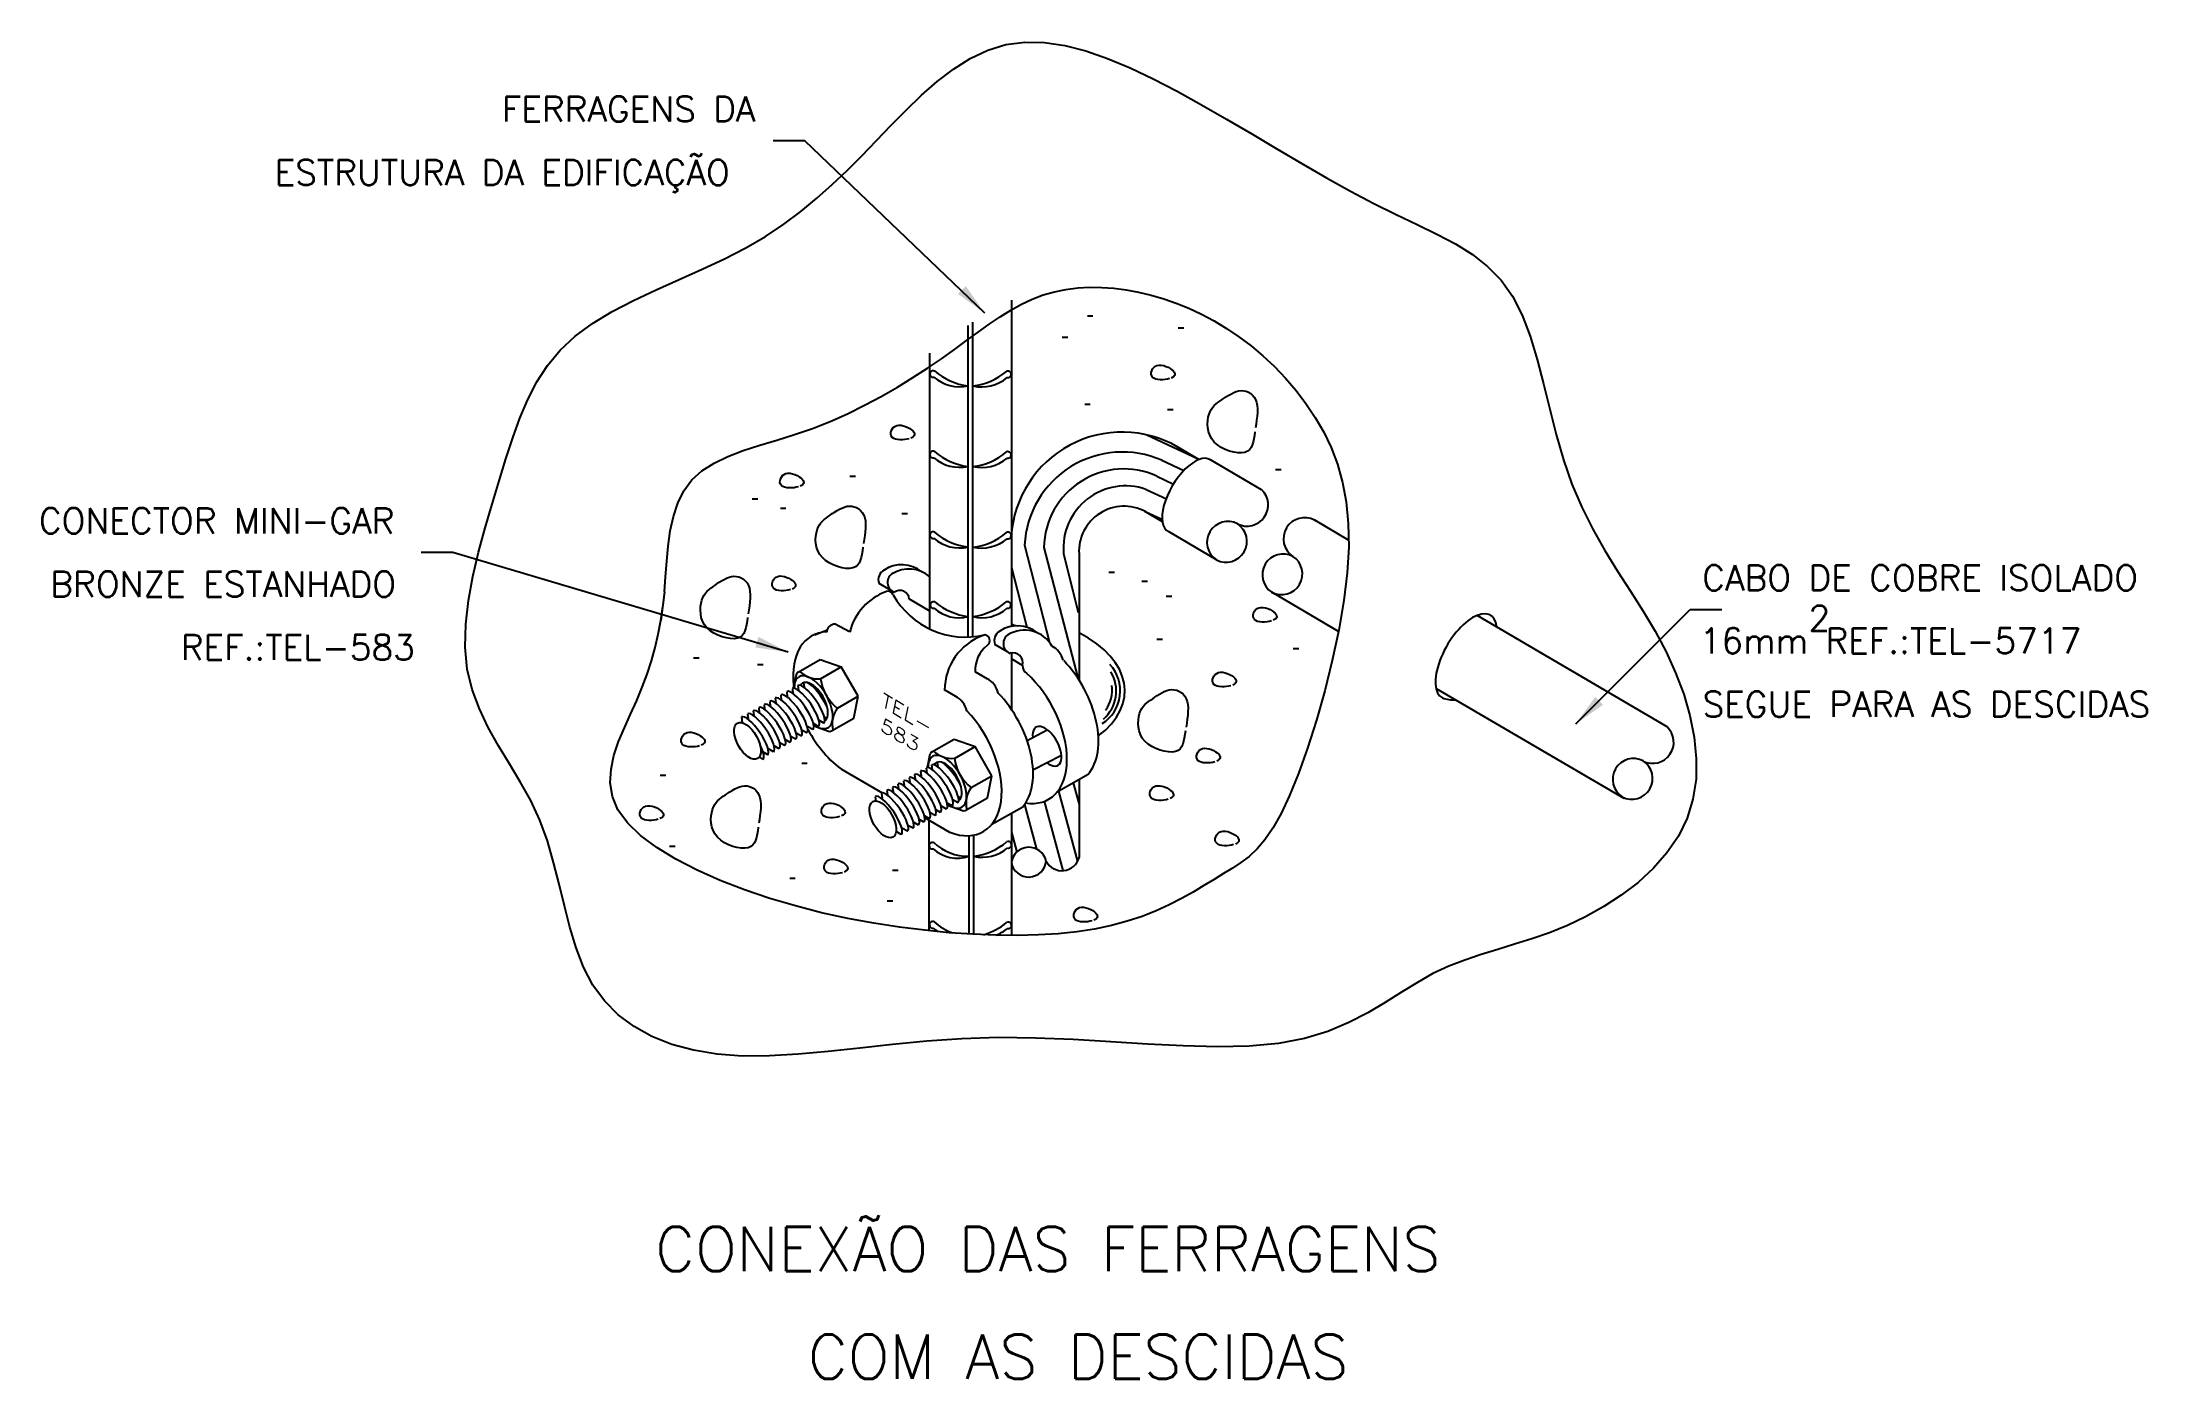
# Model space of a CAD drawing. Header units: millimetres. Extents: x -5480.2 to -5463.5, y -4666.4 to -4655.8.
import ezdxf
from ezdxf.enums import TextEntityAlignment as Align

# ---------------------------------------------------------------- set-up
doc = ezdxf.new("R2010")
doc.units = ezdxf.units.MM
doc.header["$LTSCALE"] = 10
doc.layers.add('Termotécnica', color=7, linetype='Continuous')
doc.styles.add('140CL', font='romans.shx', dxfattribs={"height": 3.5})
doc.styles.add('r140', font='romans.shx')
doc.styles.add('r80', font='romans.shx')

msp = doc.modelspace()

# ---------------------------------------------------------------- linework, layer by layer
at = {"layer": 'Termotécnica', "color": 2, "ltscale": 1.6}
for p, q in [((-5474.154, -4656.613), (-5474.404, -4656.613)), ((-5472.73, -4657.975), (-5474.154, -4656.613)), ((-5476.936, -4659.866), (-5477.186, -4659.866)), ((-5474.285, -4660.654), (-5476.936, -4659.866)), ((-5468.058, -4661.222), (-5467.152, -4660.316)), ((-5467.152, -4660.316), (-5466.902, -4660.316))]:
    msp.add_line(p, q, dxfattribs=at)
at = {"layer": 'Termotécnica', "color": 2}
for p, q in [((-5472.52, -4657.871), (-5472.52, -4660.451)), ((-5472.863, -4660.535), (-5472.863, -4658.071)), ((-5472.825, -4660.533), (-5472.825, -4658.045)), ((-5473.165, -4660.471), (-5473.165, -4658.29)), ((-5471.037, -4659.131), (-5471.203, -4659.033)), ((-5471.325, -4659.623), (-5471.461, -4659.544)), ((-5471.985, -4659.878), (-5471.985, -4660.877)), ((-5474.207, -4660.813), (-5474.031, -4660.713)), ((-5474.031, -4660.713), (-5473.865, -4660.771)), ((-5472.52, -4660.661), (-5472.52, -4661.105)), ((-5476.785, -4660.95), (-5476.823, -4660.788)), ((-5474.242, -4660.938), (-5474.22, -4660.831)), ((-5474.164, -4660.896), (-5474.159, -4660.932)), ((-5474.164, -4660.896), (-5474.159, -4660.932)), ((-5474.029, -4660.866), (-5473.865, -4660.771)), ((-5473.733, -4661.003), (-5473.865, -4660.771)), ((-5474.475, -4661.07), (-5474.471, -4661.106)), ((-5474.431, -4661.045), (-5474.427, -4661.081)), ((-5474.387, -4661.019), (-5474.382, -4661.055)), ((-5474.344, -4660.994), (-5474.34, -4661.03)), ((-5474.297, -4660.968), (-5474.292, -4661.004)), ((-5474.252, -4660.943), (-5474.248, -4660.982)), ((-5474.208, -4660.918), (-5474.204, -4660.957)), ((-5473.896, -4661.096), (-5473.733, -4661.003)), ((-5473.767, -4661.176), (-5473.733, -4661.003)), ((-5474.655, -4661.166), (-5474.65, -4661.213)), ((-5474.606, -4661.144), (-5474.601, -4661.179)), ((-5474.562, -4661.119), (-5474.557, -4661.155)), ((-5474.518, -4661.095), (-5474.514, -4661.131)), ((-5474.047, -4661.241), (-5474.086, -4661.219)), ((-5474.083, -4661.237), (-5473.965, -4661.279)), ((-5474.003, -4661.216), (-5474.042, -4661.193)), ((-5473.979, -4661.179), (-5473.998, -4661.168)), ((-5473.979, -4661.179), (-5473.998, -4661.168)), ((-5473.943, -4661.277), (-5473.767, -4661.176)), ((-5474.356, -4661.418), (-5474.396, -4661.395)), ((-5474.313, -4661.393), (-5474.352, -4661.371)), ((-5474.27, -4661.368), (-5474.309, -4661.346)), ((-5474.226, -4661.343), (-5474.265, -4661.321)), ((-5474.181, -4661.318), (-5474.221, -4661.295)), ((-5474.139, -4661.293), (-5474.178, -4661.27)), ((-5474.091, -4661.266), (-5474.13, -4661.244)), ((-5473.149, -4661.441), (-5472.973, -4661.341)), ((-5472.973, -4661.341), (-5472.807, -4661.4)), ((-5472.971, -4661.494), (-5472.807, -4661.4)), ((-5472.675, -4661.632), (-5472.807, -4661.4)), ((-5472.396, -4661.352), (-5472.236, -4661.269)), ((-5474.485, -4661.5), (-5474.513, -4661.481)), ((-5474.446, -4661.466), (-5474.486, -4661.443)), ((-5474.4, -4661.442), (-5474.44, -4661.419)), ((-5473.195, -4661.571), (-5473.19, -4661.611)), ((-5473.184, -4661.566), (-5473.162, -4661.459)), ((-5473.151, -4661.546), (-5473.146, -4661.585)), ((-5473.106, -4661.524), (-5473.102, -4661.56)), ((-5472.35, -4661.585), (-5472.125, -4661.468)), ((-5473.46, -4661.723), (-5473.456, -4661.759)), ((-5473.417, -4661.698), (-5473.413, -4661.734)), ((-5473.373, -4661.673), (-5473.369, -4661.709)), ((-5473.329, -4661.648), (-5473.324, -4661.684)), ((-5473.286, -4661.622), (-5473.282, -4661.658)), ((-5473.239, -4661.596), (-5473.234, -4661.632)), ((-5472.839, -4661.725), (-5472.675, -4661.632)), ((-5472.709, -4661.805), (-5472.675, -4661.632)), ((-5471.985, -4661.661), (-5471.985, -4662.277)), ((-5473.596, -4661.797), (-5473.592, -4661.833)), ((-5473.548, -4661.772), (-5473.543, -4661.808)), ((-5473.504, -4661.748), (-5473.499, -4661.784)), ((-5473.081, -4661.921), (-5473.12, -4661.898)), ((-5473.033, -4661.895), (-5473.073, -4661.872)), ((-5472.989, -4661.869), (-5473.028, -4661.847)), ((-5473.026, -4661.847), (-5473.026, -4661.849)), ((-5473.025, -4661.865), (-5472.908, -4661.907)), ((-5472.945, -4661.844), (-5472.984, -4661.822)), ((-5472.921, -4661.808), (-5472.94, -4661.797)), ((-5472.885, -4661.905), (-5472.709, -4661.805)), ((-5473.342, -4662.07), (-5473.382, -4662.048)), ((-5473.298, -4662.046), (-5473.338, -4662.024)), ((-5473.255, -4662.022), (-5473.294, -4661.999)), ((-5473.212, -4661.997), (-5473.251, -4661.974)), ((-5473.168, -4661.971), (-5473.207, -4661.949)), ((-5473.172, -4661.982), (-5473.172, -4662.856)), ((-5473.123, -4661.946), (-5473.163, -4661.924)), ((-5472.52, -4661.928), (-5472.52, -4662.893)), ((-5473.391, -4662.096), (-5473.43, -4662.073)), ((-5472.855, -4662.883), (-5472.855, -4662.104)), ((-5472.818, -4662.885), (-5472.818, -4662.098))]:
    msp.add_line(p, q, dxfattribs=at)
at = {"layer": 'Termotécnica', "color": 1}
for p, q in [((-5471.919, -4657.996), (-5471.875, -4657.996)), ((-5472.12, -4658.165), (-5472.075, -4658.165)), ((-5471.201, -4658.091), (-5471.157, -4658.091)), ((-5471.94, -4658.693), (-5471.896, -4658.693)), ((-5471.286, -4658.735), (-5471.241, -4658.735)), ((-5471.449, -4658.937), (-5471.043, -4659.127)), ((-5471.33, -4659.137), (-5471.157, -4659.218)), ((-5470.431, -4659.21), (-5470.386, -4659.21)), ((-5473.798, -4659.263), (-5473.754, -4659.263)), ((-5471.455, -4659.368), (-5471.294, -4659.443)), ((-5471.371, -4659.262), (-5471.238, -4659.325)), ((-5474.569, -4659.442), (-5474.525, -4659.442)), ((-5474.347, -4659.516), (-5474.303, -4659.516)), ((-5473.387, -4659.558), (-5473.342, -4659.558)), ((-5471.468, -4659.539), (-5471.326, -4659.605)), ((-5472.416, -4659.808), (-5472.218, -4660.578)), ((-5472.263, -4659.826), (-5471.994, -4660.858)), ((-5472.107, -4659.874), (-5471.992, -4660.341)), ((-5472.52, -4659.984), (-5472.399, -4660.457)), ((-5471.75, -4660.023), (-5471.706, -4660.023)), ((-5475.264, -4660.177), (-5475.293, -4660.403)), ((-5471.489, -4660.092), (-5471.444, -4660.092)), ((-5471.296, -4660.211), (-5471.252, -4660.211)), ((-5471.37, -4660.551), (-5471.326, -4660.551)), ((-5475.033, -4660.698), (-5474.989, -4660.698)), ((-5470.291, -4660.625), (-5470.247, -4660.625)), ((-5474.527, -4660.751), (-5474.482, -4660.751)), ((-5474.178, -4661.532), (-5474.134, -4661.532)), ((-5475.297, -4661.627), (-5475.253, -4661.627)), ((-5472.031, -4661.687), (-5471.985, -4661.858)), ((-5472.416, -4661.859), (-5472.322, -4662.211)), ((-5472.261, -4661.833), (-5472.113, -4662.38)), ((-5472.147, -4661.753), (-5471.998, -4662.309)), ((-5475.223, -4662.187), (-5475.179, -4662.187)), ((-5472.52, -4662.078), (-5472.478, -4662.235)), ((-5473.46, -4662.377), (-5473.416, -4662.377)), ((-5474.273, -4662.44), (-5474.229, -4662.44)), ((-5473.503, -4662.62), (-5473.458, -4662.62))]:
    msp.add_line(p, q, dxfattribs=at)
at = {"layer": 'Termotécnica', "color": 3}
for p, q in [((-5470.543, -4659.37), (-5470.947, -4659.133)), ((-5470.899, -4659.924), (-5471.279, -4659.701)), ((-5470.099, -4659.625), (-5470.125, -4659.61)), ((-5469.854, -4659.769), (-5470.122, -4659.612)), ((-5473.467, -4660.169), (-5473.566, -4660.111)), ((-5473.165, -4660.33), (-5473.325, -4660.236)), ((-5470.437, -4660.195), (-5470.461, -4660.181)), ((-5469.933, -4660.49), (-5470.461, -4660.181)), ((-5467.336, -4661.244), (-5468.836, -4660.365)), ((-5474.075, -4660.516), (-5473.978, -4660.477)), ((-5473.799, -4660.494), (-5473.913, -4660.433)), ((-5472.819, -4660.532), (-5472.825, -4660.529)), ((-5472.551, -4660.652), (-5472.651, -4660.594)), ((-5472.433, -4660.759), (-5472.52, -4660.708)), ((-5472.712, -4660.864), (-5472.806, -4660.809)), ((-5474.25, -4660.98), (-5474.249, -4660.973)), ((-5472.96, -4661.005), (-5473.048, -4660.953)), ((-5467.676, -4661.812), (-5469.159, -4660.943)), ((-5473.539, -4661.768), (-5473.862, -4661.582)), ((-5473.192, -4661.608), (-5473.191, -4661.602)), ((-5472.163, -4661.762), (-5471.913, -4661.62)), ((-5472.679, -4662.017), (-5472.43, -4661.878)), ((-5473.007, -4662.079), (-5473.205, -4661.963))]:
    msp.add_line(p, q, dxfattribs=at)
at = {"layer": 'Termotécnica', "color": 2}
msp.add_lwpolyline([(-5476.823, -4660.788), (-5476.839, -4660.615), (-5476.835, -4660.434), (-5476.814, -4660.247), (-5476.779, -4660.055), (-5476.734, -4659.863), (-5476.682, -4659.671), (-5476.626, -4659.483), (-5476.57, -4659.301), (-5476.517, -4659.127), (-5476.463, -4658.961), (-5476.407, -4658.804), (-5476.344, -4658.656), (-5476.272, -4658.517), (-5476.188, -4658.388), (-5476.089, -4658.267), (-5475.97, -4658.157), (-5475.832, -4658.055), (-5475.676, -4657.961), (-5475.507, -4657.873), (-5475.329, -4657.79), (-5475.147, -4657.708), (-5474.966, -4657.627), (-5474.789, -4657.544), (-5474.621, -4657.458), (-5474.465, -4657.367), (-5474.32, -4657.271), (-5474.185, -4657.171), (-5474.058, -4657.066), (-5473.936, -4656.957), (-5473.818, -4656.845), (-5473.703, -4656.729), (-5473.588, -4656.61), (-5473.471, -4656.488), (-5473.352, -4656.368), (-5473.231, -4656.251), (-5473.106, -4656.142), (-5472.978, -4656.044), (-5472.845, -4655.961), (-5472.707, -4655.895), (-5472.564, -4655.851), (-5472.414, -4655.831), (-5472.259, -4655.834), (-5472.098, -4655.858), (-5471.932, -4655.9), (-5471.759, -4655.96), (-5471.581, -4656.034), (-5471.398, -4656.122), (-5471.21, -4656.22), (-5471.016, -4656.327), (-5470.819, -4656.44), (-5470.62, -4656.556), (-5470.421, -4656.674), (-5470.223, -4656.791), (-5470.028, -4656.904), (-5469.838, -4657.01), (-5469.654, -4657.107), (-5469.478, -4657.193), (-5469.311, -4657.272), (-5469.155, -4657.349), (-5469.009, -4657.427), (-5468.875, -4657.51), (-5468.755, -4657.604), (-5468.648, -4657.712), (-5468.557, -4657.84), (-5468.481, -4657.989), (-5468.417, -4658.157), (-5468.362, -4658.34), (-5468.312, -4658.533), (-5468.264, -4658.733), (-5468.213, -4658.934), (-5468.156, -4659.134), (-5468.09, -4659.326), (-5468.011, -4659.509), (-5467.923, -4659.683), (-5467.827, -4659.851), (-5467.727, -4660.013), (-5467.625, -4660.172), (-5467.526, -4660.33), (-5467.431, -4660.489), (-5467.344, -4660.651), (-5467.268, -4660.817), (-5467.204, -4660.986), (-5467.155, -4661.156), (-5467.121, -4661.326), (-5467.105, -4661.494), (-5467.107, -4661.658), (-5467.131, -4661.816), (-5467.177, -4661.966), (-5467.246, -4662.108), (-5467.337, -4662.24), (-5467.444, -4662.362), (-5467.565, -4662.474), (-5467.698, -4662.576), (-5467.837, -4662.666), (-5467.98, -4662.746), (-5468.124, -4662.815), (-5468.266, -4662.872), (-5468.405, -4662.921), (-5468.541, -4662.964), (-5468.675, -4663.004), (-5468.806, -4663.044), (-5468.935, -4663.088), (-5469.062, -4663.137), (-5469.187, -4663.196), (-5469.31, -4663.266), (-5469.435, -4663.343), (-5469.565, -4663.425), (-5469.703, -4663.506), (-5469.853, -4663.583), (-5470.018, -4663.652), (-5470.202, -4663.709), (-5470.408, -4663.749), (-5470.639, -4663.77), (-5470.891, -4663.775), (-5471.161, -4663.767), (-5471.444, -4663.753), (-5471.735, -4663.734), (-5472.032, -4663.717), (-5472.33, -4663.705), (-5472.624, -4663.702), (-5472.911, -4663.711), (-5473.189, -4663.73), (-5473.459, -4663.756), (-5473.719, -4663.784), (-5473.968, -4663.811), (-5474.206, -4663.833), (-5474.432, -4663.846), (-5474.646, -4663.847), (-5474.847, -4663.833), (-5475.034, -4663.802), (-5475.206, -4663.756), (-5475.363, -4663.694), (-5475.504, -4663.615), (-5475.63, -4663.521), (-5475.738, -4663.412), (-5475.829, -4663.286), (-5475.903, -4663.145), (-5475.962, -4662.992), (-5476.012, -4662.829), (-5476.055, -4662.66), (-5476.096, -4662.488), (-5476.14, -4662.316), (-5476.189, -4662.146), (-5476.249, -4661.983), (-5476.321, -4661.828), (-5476.403, -4661.68), (-5476.489, -4661.536), (-5476.575, -4661.394), (-5476.656, -4661.25), (-5476.727, -4661.103), (-5476.785, -4660.95)], dxfattribs=at)
at = {"layer": 'Termotécnica', "color": 1}
for points in [[(-5475.264, -4660.177), (-5475.254, -4660.058), (-5475.245, -4659.936), (-5475.233, -4659.815), (-5475.217, -4659.696), (-5475.193, -4659.582), (-5475.158, -4659.475), (-5475.111, -4659.378), (-5475.048, -4659.292), (-5474.968, -4659.22), (-5474.871, -4659.159), (-5474.761, -4659.107), (-5474.64, -4659.061), (-5474.51, -4659.019), (-5474.374, -4658.977), (-5474.234, -4658.933), (-5474.093, -4658.885), (-5473.954, -4658.83), (-5473.816, -4658.769), (-5473.681, -4658.702), (-5473.549, -4658.632), (-5473.422, -4658.559), (-5473.3, -4658.484), (-5473.184, -4658.409), (-5473.074, -4658.335), (-5472.971, -4658.262), (-5472.875, -4658.191), (-5472.783, -4658.124), (-5472.695, -4658.061), (-5472.609, -4658.003), (-5472.525, -4657.95), (-5472.441, -4657.903), (-5472.356, -4657.863), (-5472.269, -4657.83), (-5472.18, -4657.805), (-5472.089, -4657.786), (-5471.996, -4657.775), (-5471.902, -4657.769), (-5471.806, -4657.77), (-5471.71, -4657.777), (-5471.612, -4657.79), (-5471.514, -4657.808), (-5471.415, -4657.831), (-5471.315, -4657.86), (-5471.216, -4657.895), (-5471.116, -4657.935), (-5471.017, -4657.982), (-5470.917, -4658.035), (-5470.819, -4658.095), (-5470.721, -4658.161), (-5470.625, -4658.233), (-5470.531, -4658.312), (-5470.44, -4658.397), (-5470.352, -4658.488), (-5470.269, -4658.586), (-5470.191, -4658.689), (-5470.118, -4658.799), (-5470.051, -4658.914), (-5469.992, -4659.037), (-5469.942, -4659.169), (-5469.902, -4659.312), (-5469.873, -4659.467), (-5469.856, -4659.637), (-5469.853, -4659.823), (-5469.864, -4660.026), (-5469.891, -4660.247), (-5469.931, -4660.48), (-5469.983, -4660.72), (-5470.043, -4660.96), (-5470.109, -4661.193), (-5470.179, -4661.413), (-5470.25, -4661.613), (-5470.32, -4661.787), (-5470.387, -4661.93), (-5470.452, -4662.045), (-5470.515, -4662.137), (-5470.578, -4662.21), (-5470.641, -4662.269), (-5470.705, -4662.318), (-5470.773, -4662.361), (-5470.843, -4662.405), (-5470.918, -4662.451), (-5470.999, -4662.5), (-5471.084, -4662.551), (-5471.175, -4662.602), (-5471.272, -4662.651), (-5471.376, -4662.699), (-5471.486, -4662.743), (-5471.604, -4662.782), (-5471.729, -4662.816), (-5471.862, -4662.843), (-5472.002, -4662.864), (-5472.151, -4662.88), (-5472.307, -4662.89), (-5472.471, -4662.894), (-5472.643, -4662.892), (-5472.823, -4662.885), (-5473.011, -4662.872), (-5473.205, -4662.853), (-5473.405, -4662.828), (-5473.609, -4662.797), (-5473.814, -4662.759), (-5474.021, -4662.714), (-5474.227, -4662.661), (-5474.431, -4662.602), (-5474.63, -4662.534), (-5474.823, -4662.459), (-5475.005, -4662.378), (-5475.173, -4662.291), (-5475.323, -4662.199), (-5475.452, -4662.103), (-5475.556, -4662.003), (-5475.631, -4661.9), (-5475.675, -4661.795), (-5475.692, -4661.688), (-5475.686, -4661.58), (-5475.663, -4661.471), (-5475.626, -4661.361), (-5475.58, -4661.252), (-5475.531, -4661.144), (-5475.482, -4661.037), (-5475.439, -4660.932), (-5475.4, -4660.827), (-5475.367, -4660.723), (-5475.338, -4660.618), (-5475.313, -4660.512), (-5475.293, -4660.403), (-5475.277, -4660.292)], [(-5471.27, -4658.492), (-5471.286, -4658.496), (-5471.305, -4658.499), (-5471.324, -4658.501), (-5471.343, -4658.501), (-5471.362, -4658.499), (-5471.379, -4658.495), (-5471.393, -4658.489), (-5471.404, -4658.481), (-5471.411, -4658.47), (-5471.415, -4658.457), (-5471.415, -4658.443), (-5471.411, -4658.429), (-5471.404, -4658.415), (-5471.395, -4658.403), (-5471.383, -4658.394), (-5471.369, -4658.387), (-5471.352, -4658.384), (-5471.335, -4658.385), (-5471.316, -4658.389), (-5471.298, -4658.395), (-5471.281, -4658.402), (-5471.265, -4658.411), (-5471.251, -4658.421), (-5471.24, -4658.431), (-5471.232, -4658.441), (-5471.228, -4658.45), (-5471.228, -4658.458), (-5471.23, -4658.467), (-5471.236, -4658.474), (-5471.244, -4658.481), (-5471.256, -4658.487)], [(-5470.595, -4658.912), (-5470.599, -4658.941), (-5470.604, -4658.968), (-5470.609, -4658.994), (-5470.616, -4659.017), (-5470.625, -4659.037), (-5470.637, -4659.054), (-5470.653, -4659.066), (-5470.674, -4659.075), (-5470.7, -4659.079), (-5470.73, -4659.078), (-5470.762, -4659.074), (-5470.796, -4659.065), (-5470.83, -4659.052), (-5470.862, -4659.036), (-5470.891, -4659.016), (-5470.916, -4658.993), (-5470.936, -4658.968), (-5470.951, -4658.94), (-5470.961, -4658.911), (-5470.967, -4658.881), (-5470.969, -4658.852), (-5470.967, -4658.824), (-5470.963, -4658.797), (-5470.957, -4658.773), (-5470.949, -4658.752), (-5470.939, -4658.734), (-5470.928, -4658.718), (-5470.916, -4658.705), (-5470.902, -4658.692), (-5470.887, -4658.68), (-5470.871, -4658.669), (-5470.854, -4658.658), (-5470.837, -4658.646), (-5470.819, -4658.634), (-5470.8, -4658.622), (-5470.781, -4658.611), (-5470.762, -4658.601), (-5470.743, -4658.594), (-5470.723, -4658.588), (-5470.703, -4658.586), (-5470.683, -4658.587), (-5470.664, -4658.591), (-5470.646, -4658.598), (-5470.628, -4658.608), (-5470.613, -4658.622), (-5470.6, -4658.638), (-5470.589, -4658.657), (-5470.581, -4658.679), (-5470.576, -4658.704), (-5470.574, -4658.731), (-5470.575, -4658.759), (-5470.577, -4658.789), (-5470.581, -4658.82), (-5470.585, -4658.851), (-5470.59, -4658.882)], [(-5473.328, -4658.967), (-5473.345, -4658.971), (-5473.363, -4658.974), (-5473.382, -4658.976), (-5473.402, -4658.976), (-5473.42, -4658.974), (-5473.437, -4658.97), (-5473.451, -4658.964), (-5473.463, -4658.956), (-5473.47, -4658.945), (-5473.473, -4658.932), (-5473.473, -4658.918), (-5473.47, -4658.904), (-5473.463, -4658.89), (-5473.454, -4658.878), (-5473.441, -4658.869), (-5473.427, -4658.862), (-5473.411, -4658.859), (-5473.393, -4658.86), (-5473.375, -4658.864), (-5473.357, -4658.87), (-5473.339, -4658.877), (-5473.323, -4658.887), (-5473.309, -4658.896), (-5473.298, -4658.906), (-5473.291, -4658.916), (-5473.287, -4658.925), (-5473.286, -4658.934), (-5473.289, -4658.942), (-5473.294, -4658.949), (-5473.303, -4658.956), (-5473.314, -4658.962)], [(-5474.204, -4659.347), (-5474.221, -4659.351), (-5474.239, -4659.354), (-5474.259, -4659.356), (-5474.278, -4659.356), (-5474.296, -4659.354), (-5474.313, -4659.35), (-5474.328, -4659.344), (-5474.339, -4659.336), (-5474.346, -4659.325), (-5474.35, -4659.312), (-5474.349, -4659.298), (-5474.346, -4659.284), (-5474.339, -4659.27), (-5474.33, -4659.258), (-5474.318, -4659.249), (-5474.303, -4659.242), (-5474.287, -4659.239), (-5474.269, -4659.24), (-5474.251, -4659.244), (-5474.233, -4659.25), (-5474.215, -4659.258), (-5474.199, -4659.267), (-5474.186, -4659.276), (-5474.175, -4659.286), (-5474.167, -4659.296), (-5474.163, -4659.305), (-5474.162, -4659.314), (-5474.165, -4659.322), (-5474.17, -4659.329), (-5474.179, -4659.336), (-5474.19, -4659.342)], [(-5473.694, -4659.825), (-5473.698, -4659.854), (-5473.703, -4659.882), (-5473.708, -4659.907), (-5473.715, -4659.93), (-5473.724, -4659.95), (-5473.736, -4659.967), (-5473.752, -4659.98), (-5473.773, -4659.988), (-5473.799, -4659.992), (-5473.829, -4659.992), (-5473.861, -4659.987), (-5473.895, -4659.978), (-5473.929, -4659.965), (-5473.961, -4659.949), (-5473.99, -4659.929), (-5474.015, -4659.907), (-5474.035, -4659.881), (-5474.05, -4659.853), (-5474.06, -4659.824), (-5474.066, -4659.795), (-5474.068, -4659.765), (-5474.066, -4659.737), (-5474.062, -4659.71), (-5474.056, -4659.686), (-5474.048, -4659.665), (-5474.038, -4659.647), (-5474.027, -4659.631), (-5474.015, -4659.618), (-5474.001, -4659.605), (-5473.986, -4659.594), (-5473.97, -4659.582), (-5473.953, -4659.571), (-5473.936, -4659.559), (-5473.918, -4659.547), (-5473.899, -4659.535), (-5473.88, -4659.524), (-5473.861, -4659.515), (-5473.841, -4659.507), (-5473.822, -4659.501), (-5473.802, -4659.499), (-5473.782, -4659.5), (-5473.763, -4659.504), (-5473.745, -4659.511), (-5473.727, -4659.521), (-5473.712, -4659.535), (-5473.699, -4659.551), (-5473.688, -4659.57), (-5473.68, -4659.593), (-5473.675, -4659.617), (-5473.673, -4659.644), (-5473.674, -4659.673), (-5473.676, -4659.703), (-5473.68, -4659.733), (-5473.684, -4659.764), (-5473.689, -4659.795)], [(-5474.606, -4660.381), (-5474.61, -4660.41), (-5474.615, -4660.437), (-5474.62, -4660.463), (-5474.627, -4660.486), (-5474.636, -4660.506), (-5474.648, -4660.522), (-5474.664, -4660.535), (-5474.685, -4660.544), (-5474.711, -4660.548), (-5474.741, -4660.547), (-5474.773, -4660.542), (-5474.807, -4660.534), (-5474.841, -4660.521), (-5474.873, -4660.505), (-5474.902, -4660.485), (-5474.927, -4660.462), (-5474.947, -4660.437), (-5474.962, -4660.409), (-5474.972, -4660.38), (-5474.977, -4660.35), (-5474.979, -4660.321), (-5474.978, -4660.292), (-5474.974, -4660.266), (-5474.968, -4660.242), (-5474.96, -4660.221), (-5474.95, -4660.203), (-5474.939, -4660.187), (-5474.926, -4660.173), (-5474.913, -4660.161), (-5474.898, -4660.149), (-5474.882, -4660.138), (-5474.865, -4660.126), (-5474.848, -4660.114), (-5474.83, -4660.102), (-5474.811, -4660.091), (-5474.792, -4660.08), (-5474.773, -4660.07), (-5474.753, -4660.062), (-5474.734, -4660.057), (-5474.714, -4660.054), (-5474.694, -4660.055), (-5474.675, -4660.059), (-5474.656, -4660.067), (-5474.639, -4660.077), (-5474.624, -4660.09), (-5474.61, -4660.107), (-5474.6, -4660.126), (-5474.592, -4660.148), (-5474.587, -4660.173), (-5474.585, -4660.2), (-5474.586, -4660.228), (-5474.588, -4660.258), (-5474.592, -4660.289), (-5474.596, -4660.32), (-5474.601, -4660.35)], [(-5474.268, -4660.16), (-5474.284, -4660.164), (-5474.303, -4660.167), (-5474.322, -4660.169), (-5474.341, -4660.169), (-5474.36, -4660.167), (-5474.377, -4660.163), (-5474.391, -4660.157), (-5474.402, -4660.149), (-5474.409, -4660.138), (-5474.413, -4660.125), (-5474.413, -4660.111), (-5474.409, -4660.097), (-5474.402, -4660.083), (-5474.393, -4660.071), (-5474.381, -4660.062), (-5474.367, -4660.055), (-5474.35, -4660.052), (-5474.333, -4660.053), (-5474.314, -4660.057), (-5474.296, -4660.063), (-5474.279, -4660.07), (-5474.263, -4660.079), (-5474.249, -4660.089), (-5474.238, -4660.099), (-5474.23, -4660.109), (-5474.226, -4660.118), (-5474.226, -4660.126), (-5474.228, -4660.134), (-5474.234, -4660.142), (-5474.242, -4660.149), (-5474.254, -4660.155)], [(-5470.464, -4660.407), (-5470.481, -4660.412), (-5470.499, -4660.415), (-5470.518, -4660.416), (-5470.537, -4660.416), (-5470.556, -4660.415), (-5470.573, -4660.411), (-5470.587, -4660.405), (-5470.598, -4660.397), (-5470.606, -4660.386), (-5470.609, -4660.373), (-5470.609, -4660.359), (-5470.605, -4660.345), (-5470.599, -4660.331), (-5470.589, -4660.319), (-5470.577, -4660.309), (-5470.563, -4660.303), (-5470.547, -4660.3), (-5470.529, -4660.301), (-5470.511, -4660.304), (-5470.492, -4660.31), (-5470.475, -4660.318), (-5470.459, -4660.327), (-5470.445, -4660.337), (-5470.434, -4660.347), (-5470.427, -4660.356), (-5470.423, -4660.366), (-5470.422, -4660.374), (-5470.424, -4660.382), (-5470.43, -4660.39), (-5470.439, -4660.396), (-5470.45, -4660.402)], [(-5470.784, -4660.92), (-5470.801, -4660.924), (-5470.819, -4660.927), (-5470.838, -4660.929), (-5470.857, -4660.929), (-5470.876, -4660.927), (-5470.893, -4660.923), (-5470.907, -4660.917), (-5470.919, -4660.909), (-5470.926, -4660.898), (-5470.929, -4660.885), (-5470.929, -4660.871), (-5470.925, -4660.857), (-5470.919, -4660.843), (-5470.909, -4660.831), (-5470.897, -4660.822), (-5470.883, -4660.815), (-5470.867, -4660.812), (-5470.849, -4660.813), (-5470.831, -4660.817), (-5470.813, -4660.823), (-5470.795, -4660.83), (-5470.779, -4660.839), (-5470.765, -4660.849), (-5470.754, -4660.859), (-5470.747, -4660.869), (-5470.743, -4660.878), (-5470.742, -4660.886), (-5470.745, -4660.895), (-5470.75, -4660.902), (-5470.759, -4660.909), (-5470.77, -4660.915)], [(-5471.144, -4661.277), (-5471.148, -4661.306), (-5471.153, -4661.333), (-5471.158, -4661.359), (-5471.165, -4661.382), (-5471.174, -4661.402), (-5471.186, -4661.418), (-5471.202, -4661.431), (-5471.223, -4661.44), (-5471.249, -4661.444), (-5471.279, -4661.443), (-5471.311, -4661.438), (-5471.345, -4661.429), (-5471.379, -4661.417), (-5471.411, -4661.401), (-5471.44, -4661.381), (-5471.465, -4661.358), (-5471.485, -4661.333), (-5471.5, -4661.305), (-5471.51, -4661.276), (-5471.515, -4661.246), (-5471.518, -4661.217), (-5471.516, -4661.188), (-5471.512, -4661.162), (-5471.506, -4661.138), (-5471.498, -4661.117), (-5471.488, -4661.099), (-5471.477, -4661.083), (-5471.465, -4661.069), (-5471.451, -4661.057), (-5471.436, -4661.045), (-5471.42, -4661.034), (-5471.403, -4661.022), (-5471.386, -4661.01), (-5471.368, -4660.998), (-5471.349, -4660.987), (-5471.33, -4660.976), (-5471.311, -4660.966), (-5471.291, -4660.958), (-5471.272, -4660.953), (-5471.252, -4660.95), (-5471.232, -4660.951), (-5471.213, -4660.955), (-5471.195, -4660.963), (-5471.177, -4660.973), (-5471.162, -4660.986), (-5471.148, -4661.003), (-5471.138, -4661.022), (-5471.13, -4661.044), (-5471.125, -4661.069), (-5471.123, -4661.096), (-5471.124, -4661.124), (-5471.126, -4661.154), (-5471.13, -4661.185), (-5471.134, -4661.216), (-5471.139, -4661.246)], [(-5474.986, -4661.395), (-5475.002, -4661.399), (-5475.021, -4661.402), (-5475.04, -4661.404), (-5475.059, -4661.404), (-5475.077, -4661.402), (-5475.094, -4661.398), (-5475.109, -4661.392), (-5475.12, -4661.384), (-5475.127, -4661.373), (-5475.131, -4661.36), (-5475.13, -4661.346), (-5475.127, -4661.332), (-5475.12, -4661.318), (-5475.111, -4661.306), (-5475.099, -4661.297), (-5475.085, -4661.29), (-5475.068, -4661.287), (-5475.051, -4661.288), (-5475.032, -4661.292), (-5475.014, -4661.298), (-5474.997, -4661.305), (-5474.981, -4661.315), (-5474.967, -4661.324), (-5474.956, -4661.334), (-5474.948, -4661.344), (-5474.944, -4661.353), (-5474.944, -4661.362), (-5474.946, -4661.37), (-5474.952, -4661.377), (-5474.96, -4661.384), (-5474.972, -4661.39)], [(-5470.911, -4661.521), (-5470.927, -4661.526), (-5470.946, -4661.529), (-5470.965, -4661.53), (-5470.984, -4661.53), (-5471.003, -4661.529), (-5471.02, -4661.525), (-5471.034, -4661.519), (-5471.045, -4661.511), (-5471.052, -4661.5), (-5471.056, -4661.487), (-5471.056, -4661.473), (-5471.052, -4661.459), (-5471.046, -4661.445), (-5471.036, -4661.433), (-5471.024, -4661.423), (-5471.01, -4661.417), (-5470.993, -4661.414), (-5470.976, -4661.415), (-5470.957, -4661.418), (-5470.939, -4661.424), (-5470.922, -4661.432), (-5470.906, -4661.441), (-5470.892, -4661.451), (-5470.881, -4661.461), (-5470.874, -4661.47), (-5470.869, -4661.48), (-5470.869, -4661.488), (-5470.871, -4661.496), (-5470.877, -4661.504), (-5470.885, -4661.51), (-5470.897, -4661.516)], [(-5474.522, -4662.037), (-5474.526, -4662.066), (-5474.531, -4662.093), (-5474.536, -4662.119), (-5474.543, -4662.142), (-5474.552, -4662.162), (-5474.564, -4662.178), (-5474.58, -4662.191), (-5474.601, -4662.2), (-5474.627, -4662.204), (-5474.657, -4662.203), (-5474.69, -4662.198), (-5474.723, -4662.19), (-5474.757, -4662.177), (-5474.789, -4662.161), (-5474.818, -4662.141), (-5474.843, -4662.118), (-5474.863, -4662.093), (-5474.878, -4662.065), (-5474.888, -4662.036), (-5474.894, -4662.006), (-5474.896, -4661.977), (-5474.894, -4661.948), (-5474.89, -4661.922), (-5474.884, -4661.898), (-5474.876, -4661.877), (-5474.866, -4661.859), (-5474.855, -4661.843), (-5474.843, -4661.829), (-5474.829, -4661.817), (-5474.814, -4661.805), (-5474.798, -4661.794), (-5474.781, -4661.782), (-5474.764, -4661.771), (-5474.746, -4661.758), (-5474.727, -4661.747), (-5474.708, -4661.736), (-5474.689, -4661.726), (-5474.67, -4661.718), (-5474.65, -4661.713), (-5474.63, -4661.711), (-5474.61, -4661.711), (-5474.591, -4661.715), (-5474.573, -4661.723), (-5474.555, -4661.733), (-5474.54, -4661.746), (-5474.527, -4661.763), (-5474.516, -4661.782), (-5474.508, -4661.804), (-5474.503, -4661.829), (-5474.501, -4661.856), (-5474.502, -4661.884), (-5474.504, -4661.914), (-5474.508, -4661.945), (-5474.512, -4661.976), (-5474.517, -4662.007)], [(-5471.28, -4661.817), (-5471.297, -4661.821), (-5471.315, -4661.824), (-5471.334, -4661.826), (-5471.354, -4661.826), (-5471.372, -4661.824), (-5471.389, -4661.821), (-5471.404, -4661.815), (-5471.415, -4661.806), (-5471.422, -4661.795), (-5471.425, -4661.782), (-5471.425, -4661.768), (-5471.422, -4661.754), (-5471.415, -4661.741), (-5471.406, -4661.729), (-5471.394, -4661.719), (-5471.379, -4661.712), (-5471.363, -4661.71), (-5471.345, -4661.71), (-5471.327, -4661.714), (-5471.309, -4661.72), (-5471.291, -4661.728), (-5471.275, -4661.737), (-5471.261, -4661.747), (-5471.25, -4661.756), (-5471.243, -4661.766), (-5471.239, -4661.775), (-5471.238, -4661.784), (-5471.241, -4661.792), (-5471.246, -4661.799), (-5471.255, -4661.806), (-5471.266, -4661.812)], [(-5475.313, -4661.975), (-5475.329, -4661.98), (-5475.348, -4661.983), (-5475.367, -4661.984), (-5475.386, -4661.984), (-5475.405, -4661.983), (-5475.422, -4661.979), (-5475.436, -4661.973), (-5475.447, -4661.964), (-5475.455, -4661.953), (-5475.458, -4661.941), (-5475.458, -4661.927), (-5475.454, -4661.912), (-5475.448, -4661.899), (-5475.438, -4661.887), (-5475.426, -4661.877), (-5475.412, -4661.871), (-5475.395, -4661.868), (-5475.378, -4661.869), (-5475.36, -4661.872), (-5475.341, -4661.878), (-5475.324, -4661.886), (-5475.308, -4661.895), (-5475.294, -4661.905), (-5475.283, -4661.915), (-5475.276, -4661.924), (-5475.272, -4661.934), (-5475.271, -4661.942), (-5475.273, -4661.95), (-5475.279, -4661.958), (-5475.287, -4661.964), (-5475.299, -4661.97)], [(-5473.877, -4661.954), (-5473.894, -4661.958), (-5473.912, -4661.961), (-5473.931, -4661.963), (-5473.951, -4661.963), (-5473.969, -4661.962), (-5473.986, -4661.958), (-5474, -4661.952), (-5474.012, -4661.943), (-5474.019, -4661.932), (-5474.022, -4661.919), (-5474.022, -4661.906), (-5474.019, -4661.891), (-5474.012, -4661.878), (-5474.002, -4661.866), (-5473.99, -4661.856), (-5473.976, -4661.85), (-5473.96, -4661.847), (-5473.942, -4661.848), (-5473.924, -4661.851), (-5473.906, -4661.857), (-5473.888, -4661.865), (-5473.872, -4661.874), (-5473.858, -4661.884), (-5473.847, -4661.894), (-5473.84, -4661.903), (-5473.836, -4661.912), (-5473.835, -4661.921), (-5473.838, -4661.929), (-5473.843, -4661.936), (-5473.852, -4661.943), (-5473.863, -4661.949)], [(-5470.763, -4662.176), (-5470.78, -4662.18), (-5470.798, -4662.183), (-5470.817, -4662.185), (-5470.836, -4662.185), (-5470.855, -4662.183), (-5470.872, -4662.18), (-5470.886, -4662.174), (-5470.897, -4662.165), (-5470.905, -4662.154), (-5470.908, -4662.141), (-5470.908, -4662.127), (-5470.904, -4662.113), (-5470.898, -4662.1), (-5470.888, -4662.088), (-5470.876, -4662.078), (-5470.862, -4662.071), (-5470.846, -4662.069), (-5470.828, -4662.069), (-5470.81, -4662.073), (-5470.791, -4662.079), (-5470.774, -4662.087), (-5470.758, -4662.096), (-5470.744, -4662.105), (-5470.733, -4662.115), (-5470.726, -4662.125), (-5470.722, -4662.134), (-5470.721, -4662.143), (-5470.723, -4662.151), (-5470.729, -4662.158), (-5470.738, -4662.165), (-5470.749, -4662.171)], [(-5473.856, -4662.398), (-5473.873, -4662.402), (-5473.891, -4662.405), (-5473.91, -4662.407), (-5473.929, -4662.407), (-5473.948, -4662.405), (-5473.965, -4662.401), (-5473.979, -4662.395), (-5473.991, -4662.387), (-5473.998, -4662.376), (-5474.001, -4662.363), (-5474.001, -4662.349), (-5473.997, -4662.335), (-5473.991, -4662.321), (-5473.981, -4662.309), (-5473.969, -4662.3), (-5473.955, -4662.293), (-5473.939, -4662.29), (-5473.921, -4662.291), (-5473.903, -4662.295), (-5473.884, -4662.301), (-5473.867, -4662.308), (-5473.851, -4662.317), (-5473.837, -4662.327), (-5473.826, -4662.337), (-5473.819, -4662.347), (-5473.815, -4662.356), (-5473.814, -4662.364), (-5473.817, -4662.372), (-5473.822, -4662.38), (-5473.831, -4662.387), (-5473.842, -4662.393)], [(-5471.882, -4662.778), (-5471.899, -4662.782), (-5471.917, -4662.785), (-5471.936, -4662.787), (-5471.955, -4662.787), (-5471.974, -4662.785), (-5471.991, -4662.781), (-5472.005, -4662.775), (-5472.016, -4662.767), (-5472.024, -4662.756), (-5472.027, -4662.743), (-5472.027, -4662.729), (-5472.023, -4662.715), (-5472.017, -4662.701), (-5472.007, -4662.689), (-5471.995, -4662.68), (-5471.981, -4662.673), (-5471.965, -4662.67), (-5471.947, -4662.671), (-5471.929, -4662.675), (-5471.91, -4662.681), (-5471.893, -4662.688), (-5471.877, -4662.697), (-5471.863, -4662.707), (-5471.852, -4662.717), (-5471.845, -4662.727), (-5471.841, -4662.736), (-5471.84, -4662.744), (-5471.842, -4662.752), (-5471.848, -4662.76), (-5471.857, -4662.767), (-5471.868, -4662.773)]]:
    msp.add_lwpolyline(points, dxfattribs=at)
at = {"layer": 'Termotécnica', "color": 2}
for centre, radius, start, end in [((-5473.139, -4658.455), 0.0261, 63.0163, 283.5959), ((-5472.929, -4658.246), 0.31, 228.9038, 282.2895), ((-5472.801, -4658.056), 0.497, 229.019, 262.8552), ((-5472.88, -4658.055), 0.497, 276.4288, 310.2651), ((-5472.756, -4658.244), 0.313, 257.2853, 310.0894), ((-5472.547, -4658.458), 0.0261, 255.6881, 116.2677), ((-5473.139, -4659.092), 0.0261, 63.0163, 283.5959), ((-5472.801, -4658.693), 0.497, 229.019, 262.8552), ((-5472.88, -4658.692), 0.497, 276.4288, 310.2651), ((-5472.547, -4659.095), 0.0261, 255.6881, 116.2677), ((-5471.644, -4659.793), 0.879, 59.8837, 176.3976), ((-5472.929, -4658.883), 0.31, 228.9038, 282.2895), ((-5472.756, -4658.881), 0.313, 257.2853, 310.0894), ((-5471.629, -4659.858), 0.357, 61.8857, 183.1583), ((-5473.139, -4659.729), 0.0261, 63.0163, 283.5959), ((-5472.801, -4659.33), 0.497, 229.019, 262.8552), ((-5472.88, -4659.33), 0.497, 276.4288, 310.2651), ((-5472.547, -4659.732), 0.0261, 255.6881, 116.2677), ((-5470.823, -4659.778), 0.165, 242.4216, 56.8624), ((-5472.929, -4659.52), 0.31, 228.9038, 282.2895), ((-5472.756, -4659.518), 0.313, 257.2853, 310.0894), ((-5470.371, -4660.043), 0.165, 62.4216, 236.8624), ((-5473.137, -4660.281), 0.0261, 63.7323, 284.3119), ((-5472.935, -4660.089), 0.293, 228.0047, 284.546), ((-5472.804, -4659.878), 0.497, 229.7349, 263.4047), ((-5472.882, -4659.878), 0.497, 276.5953, 310.2651), ((-5472.751, -4660.089), 0.293, 255.454, 311.9953), ((-5472.549, -4660.281), 0.0261, 255.6881, 116.2677), ((-5474.194, -4660.836), 0.0267, 119.642, 168.7574), ((-5474.049, -4660.66), 0.206, 225.141, 275.8312), ((-5473.676, -4660.817), 0.356, 187.6172, 231.6451), ((-5473.73, -4661.219), 0.207, 143.5355, 194.0602), ((-5473.957, -4661.254), 0.0267, 250.5255, 299.642), ((-5473.136, -4661.464), 0.0267, 119.642, 168.7574), ((-5472.991, -4661.288), 0.206, 225.141, 275.8312), ((-5472.618, -4661.446), 0.356, 187.6172, 231.6451), ((-5467.615, -4661.652), 0.165, 242.4216, 56.8624), ((-5472.672, -4661.848), 0.207, 143.5355, 194.0602), ((-5472.899, -4661.882), 0.0267, 250.5255, 299.642), ((-5473.146, -4662.184), 0.0261, 63.0163, 283.5959), ((-5472.947, -4661.996), 0.287, 227.8019, 288.6243), ((-5472.86, -4661.866), 0.402, 226.9998, 270.633), ((-5472.879, -4661.775), 0.497, 277.1453, 310.2651), ((-5472.75, -4661.972), 0.304, 257.1759, 310.5129), ((-5472.546, -4662.177), 0.0261, 255.6881, 116.2677), ((-5472.382, -4662.336), 0.139, 12.8238, 172.6517), ((-5472.121, -4662.241), 0.141, 207.1348, 345.0895), ((-5473.143, -4662.81), 0.0261, 63.0163, 283.5959), ((-5472.933, -4662.602), 0.31, 228.9038, 237.731), ((-5472.805, -4662.411), 0.497, 229.019, 248.5174), ((-5472.879, -4662.411), 0.497, 286.0282, 310.2651), ((-5472.754, -4662.599), 0.313, 291.0318, 310.0894), ((-5472.546, -4662.814), 0.0261, 255.6881, 116.2677)]:
    msp.add_arc(centre, radius, start, end, dxfattribs=at)
at = {"layer": 'Termotécnica', "color": 1}
for centre, radius, start, end in [((-5471.642, -4659.847), 0.775, 66.3059, 177.1248), ((-5471.631, -4659.838), 0.632, 65.6938, 178.8733), ((-5471.618, -4659.831), 0.491, 70.7356, 184.9767), ((-5471.963, -4660.96), 0.304, 301.887, 43.1069), ((-5471.979, -4660.963), 0.288, 310.2133, 31.9547), ((-5471.975, -4660.957), 0.252, 321.991, 9.2205), ((-5472.384, -4662.294), 0.138, 190.0059, 355.4696)]:
    msp.add_arc(centre, radius, start, end, dxfattribs=at)
at = {"layer": 'Termotécnica', "color": 3}
for centre, radius, start, end in [((-5470.657, -4659.491), 0.167, 243.0449, 46.8538), ((-5470.809, -4659.786), 0.165, 62.4216, 236.8624), ((-5470.202, -4659.758), 0.167, 61.4979, 236.2391), ((-5470.384, -4660.035), 0.165, 242.4216, 56.8624), ((-5473.488, -4660.08), 0.0843, 117.1683, 201.5947), ((-5473.387, -4660.216), 0.253, 51.462, 123.5047), ((-5473.417, -4660.103), 0.0828, 116.4619, 250.2546), ((-5473.331, -4660.25), 0.253, 48.8709, 121.4779), ((-5473.352, -4660.607), 0.46, 109.8736, 165.9097), ((-5473.498, -4660.22), 0.0478, 23.3681, 102.8911), ((-5472.881, -4659.876), 0.659, 209.565, 282.9634), ((-5473.401, -4660.24), 0.0738, 4.0989, 126.9324), ((-5473.918, -4660.496), 0.0623, 85.709, 179.3189), ((-5472.588, -4660.956), 0.46, 109.8736, 179.6935), ((-5472.73, -4660.547), 0.0287, 56.2429, 120.8005), ((-5472.737, -4660.563), 0.0459, 301.8573, 58.8541), ((-5472.572, -4660.563), 0.0843, 117.1683, 201.5947), ((-5472.472, -4660.699), 0.253, 51.462, 123.5047), ((-5472.501, -4660.586), 0.0828, 116.4619, 250.2546), ((-5472.416, -4660.731), 0.251, 29.1413, 121.6069), ((-5472.039, -4658.779), 1.723, 253.776, 255.3787), ((-5472.559, -4660.795), 0.247, 128.5159, 183.1658), ((-5472.506, -4660.736), 0.0764, 342.8439, 107.8395), ((-5472.348, -4660.755), 0.0847, 182.6587, 231.8393), ((-5467.45, -4661.366), 0.167, 243.0449, 46.8538), ((-5467.601, -4661.66), 0.165, 62.4216, 236.8624)]:
    msp.add_arc(centre, radius, start, end, dxfattribs=at)
at = {"layer": 'Termotécnica', "color": 2, "ltscale": 1.6}
msp.add_arc((-5469.026, -4660.768), 0.263, 250.9149, 273.3321, dxfattribs=at)
at = {"layer": 'Termotécnica', "color": 3}
for centre, major_axis, ratio, start_param, end_param in [((-5471.116, -4659.416), (0.166, 0.284), 0.463761, 6.264957, 9.443445), ((-5473.777, -4661.091), (-0.322, 0.565), 0.605501, -0.306765, 0.94494), ((-5472.192, -4660.712), (-0.059, 0.104), 0.61415, 4.317604, 5.586498), ((-5472.297, -4661.114), (-0.319, 0.56), 0.605501, 3.35761, 5.107301), ((-5472.707, -4660.967), (-0.059, 0.104), 0.61415, 4.273349, 5.586498), ((-5472.546, -4661.258), (-0.319, 0.56), 0.605501, 2.682805, 5.209436), ((-5472.955, -4661.108), (-0.059, 0.104), 0.61415, 4.273349, 5.594375), ((-5472.814, -4661.372), (-0.319, 0.56), 0.605501, 3.35761, 5.107301), ((-5473.062, -4661.513), (-0.319, 0.56), 0.605501, 2.505509, 5.107301), ((-5472.238, -4661.398), (0.086, -0.151), 0.500279, 5.409414, 10.253574), ((-5473.776, -4661.091), (-0.322, 0.565), 0.605501, 1.532907, 2.225913)]:
    msp.add_ellipse(centre, major_axis=major_axis, ratio=ratio, start_param=start_param, end_param=end_param, dxfattribs=at)
at = {"layer": 'Termotécnica', "color": 2, "ltscale": 1.6}
msp.add_ellipse((-5468.924, -4660.689), major_axis=(0.191, 0.326), ratio=0.463761, start_param=5.741431, end_param=9.443445, dxfattribs=at)
at = {"layer": 'Termotécnica', "color": 2}
for centre, major_axis, ratio, start_param, end_param in [((-5472.693, -4660.939), (-1.07, 0.033), 0.564445, 2.521029, 4.006785), ((-5474.085, -4661.05), (0.115, -0.201), 0.500279, 5.434968, 10.155107), ((-5474.085, -4661.05), (0.086, -0.151), 0.500279, 0.054577, 3.421654), ((-5473.027, -4661.679), (0.115, -0.201), 0.500279, 5.434968, 10.155107), ((-5473.027, -4661.679), (0.086, -0.151), 0.500279, 0.054577, 3.421654)]:
    msp.add_ellipse(centre, major_axis=major_axis, ratio=ratio, start_param=start_param, end_param=end_param, dxfattribs=at)
at = {"layer": 'Termotécnica', "color": 1}
for centre, major_axis, ratio, start_param, end_param in [((-5474.106, -4661.067), (0.103, -0.15), 0.281547, 0, 3.124318), ((-5474.062, -4661.04), (0.103, -0.151), 0.279135, 1.113206, 2.629751), ((-5474.062, -4661.04), (0.103, -0.151), 0.279135, 1.113206, 2.629751), ((-5474.373, -4661.218), (0.103, -0.15), 0.281547, 0, 3.124318), ((-5474.329, -4661.193), (0.103, -0.15), 0.281547, 0, 3.124318), ((-5474.285, -4661.167), (0.103, -0.15), 0.281547, 0, 3.124318), ((-5474.242, -4661.142), (0.103, -0.15), 0.281547, 0, 3.124318), ((-5474.194, -4661.116), (0.103, -0.15), 0.281547, 0, 3.124318), ((-5474.15, -4661.091), (0.103, -0.15), 0.281547, 0, 3.124318), ((-5474.552, -4661.317), (0.103, -0.15), 0.281547, 0, 3.124318), ((-5474.504, -4661.292), (0.103, -0.15), 0.281547, 0, 3.124318), ((-5474.46, -4661.268), (0.103, -0.15), 0.281547, 0, 3.124318), ((-5474.416, -4661.243), (0.103, -0.15), 0.281547, 0, 3.124318), ((-5474.584, -4661.356), (-0.099, 0.146), 0.279135, 3.141593, 4.29098), ((-5473.092, -4661.719), (0.103, -0.15), 0.281547, 0, 3.124318), ((-5473.048, -4661.696), (0.103, -0.15), 0.281547, 0, 3.124318), ((-5473.004, -4661.669), (0.103, -0.151), 0.279135, 1.113206, 2.629751), ((-5473.402, -4661.896), (0.103, -0.15), 0.281547, 0, 3.124318), ((-5473.358, -4661.871), (0.103, -0.15), 0.281547, 0, 3.124318), ((-5473.315, -4661.846), (0.103, -0.15), 0.281547, 0, 3.124318), ((-5473.271, -4661.821), (0.103, -0.15), 0.281547, 0, 3.124318), ((-5473.227, -4661.796), (0.103, -0.15), 0.281547, 0, 3.124318), ((-5473.184, -4661.771), (0.103, -0.15), 0.281547, 0, 3.124318), ((-5473.136, -4661.744), (0.103, -0.15), 0.281547, 0, 3.124318), ((-5473.494, -4661.945), (0.103, -0.15), 0.281547, 0, 3.124318), ((-5473.446, -4661.92), (0.103, -0.15), 0.281547, 0, 3.124318)]:
    msp.add_ellipse(centre, major_axis=major_axis, ratio=ratio, start_param=start_param, end_param=end_param, dxfattribs=at)
at = {"layer": 'Termotécnica', "color": 2}
for centre in [(-5474.607, -4661.356), (-5473.537, -4661.976)]:
    msp.add_ellipse(centre, major_axis=(0.079, -0.14), ratio=0.500279, dxfattribs=at)
at = {"layer": 'Termotécnica', "color": 2, "ltscale": 1.6}
for points in [[(-5472.881, -4657.76), (-5472.943, -4657.821), (-5472.73, -4657.975)], [(-5474.519, -4660.534), (-5474.545, -4660.617), (-5474.285, -4660.654)], [(-5467.843, -4661.071), (-5467.904, -4661.009), (-5468.058, -4661.222)]]:
    msp.add_solid(points, dxfattribs=at)

# ---------------------------------------------------------------- texts
at = {"layer": 'Termotécnica', "color": 2, "ltscale": 12.5, "style": 'r80'}
for s, p in [('FERRAGENS DA ', (-5476.55, -4656.46)), ('ESTRUTURA DA EDIFICAÇÃO', (-5478.346, -4656.962)), ('CONECTOR MINI-GAR', (-5480.21, -4659.715)), ('BRONZE ESTANHADO ', (-5480.12, -4660.216)), ('REF.:TEL-583', (-5479.088, -4660.716))]:
    msp.add_text(s, height=0.2, dxfattribs=at).set_placement(p)
at = {"layer": 'Termotécnica', "color": 2, "ltscale": 1.6, "style": 'r80'}
for s, p in [('CABO DE COBRE ISOLADO', (-5467.058, -4660.167)), ('2', (-5466.217, -4660.486)), ('16mm REF.:TEL-5717', (-5467.078, -4660.664)), ('SEGUE PARA AS DESCIDAS', (-5467.056, -4661.166))]:
    msp.add_text(s, height=0.2, dxfattribs=at).set_placement(p)
at = {"layer": 'Termotécnica', "color": 3, "extrusion": (-0.56191, -0.511561, 0.650048), "style": '140CL'}
for s, p in [('TEL-', (-237.944, -4670.603, 5460.094)), ('583', (-237.852, -4670.837, 5460.094))]:
    msp.add_text(s, height=0.1432, rotation=25.5495, dxfattribs=at).set_placement(p, align=Align.MIDDLE)
at = {"layer": 'Termotécnica', "color": 5, "style": 'r140'}
for s, p in [('CONEXÃO DAS FERRAGENS  ', (-5471.992, -4665.653)), ('COM AS DESCIDAS', (-5471.992, -4666.505))]:
    msp.add_text(s, height=0.35, dxfattribs=at).set_placement(p, align=Align.BOTTOM_CENTER)

doc.saveas('drawing.dxf')
